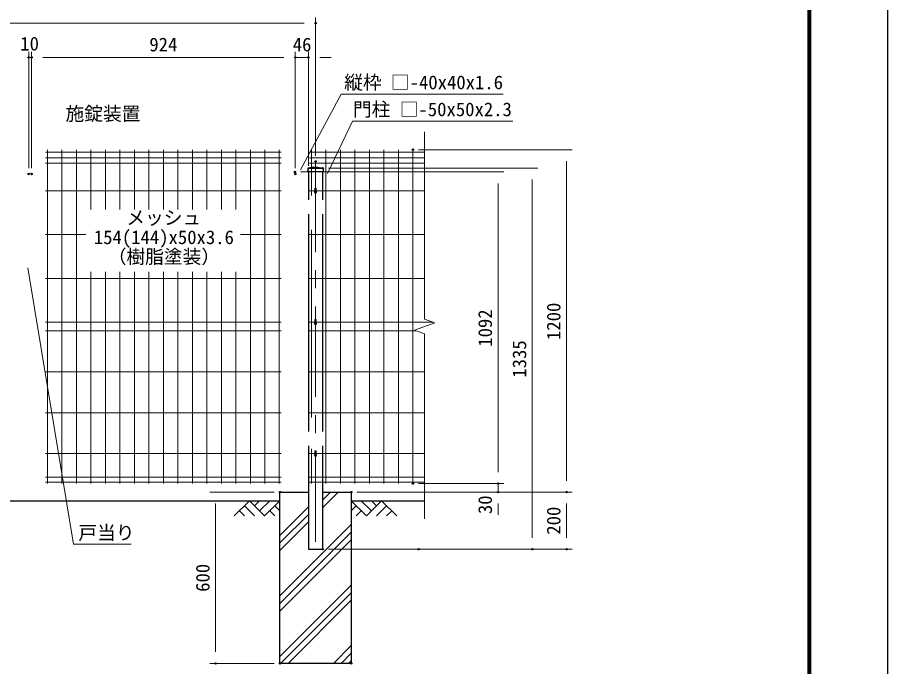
# Model space of a CAD drawing. Units: millimetres, scale not verified. Extents: x -4200 to 4200, y -2970 to 2970.
# Drawn here: x 1151 to 4200, y -884 to 1391 of the extents above; entities that cross this region are included whole.
import ezdxf
from ezdxf.enums import TextEntityAlignment as Align

# ---------------------------------------------------------------- set-up
doc = ezdxf.new("R2010")
doc.units = ezdxf.units.MM
doc.header["$LTSCALE"] = 10
doc.header["$PDMODE"] = 32
doc.header["$PDSIZE"] = 5
doc.linetypes.add('USER1', pattern=[50.8, 31.75, -6.35, 6.35, -6.35])
for name, color, linetype, lineweight in [('0-0_D-STR-TXT', 7, 'Continuous', 13), ('0-1_D-STR1', 1, 'Continuous', 25), ('0-2_D-STR4', 7, 'Continuous', 25), ('0-3_D-DCR-HCH', 7, 'Continuous', 13), ('0-4_D-BGD', 7, 'Continuous', 25), ('0-5_D-STR-DIM', 7, 'Continuous', 13), ('0-8_D-STR3', 3, 'Continuous', 13), ('0-9_D-BMK', 2, 'USER1', 13), ('0-A_D-STR2', 7, 'Continuous', 13), ('0-F_D-TTL', 7, 'Continuous', 25)]:
    doc.layers.add(name, color=color, linetype=linetype, lineweight=lineweight)
doc.layers.add('0-7_Defpoints', color=6, linetype='Continuous')
doc.styles.add('ＭＳ ゴシック', font='')
doc.styles.get('ＭＳ ゴシック').set_extended_font_data('MS Gothic')

msp = doc.modelspace()

# ---------------------------------------------------------------- linework, layer by layer
at = {"layer": '0-0_D-STR-TXT'}
for points in [[(2853.66, 1122.47), (2285.53, 1122.47), (2143.62, 857.45)], [(2886.9, 1027.96), (2325.38, 1027.96), (2237.91, 844)], [(1549.44, -454.77), (1348.37, -454.77), (1187.81, 514.22)]]:
    msp.add_lwpolyline(points, dxfattribs=at)
at = {"layer": '0-1_D-STR1'}
for p, q in [((2168.89, 860.68), (2168.73, 851.68)), ((2188.23, 866.68), (2170.44, 862.6)), ((2170.82, 862.68), (2220.65, 862.68)), ((2188.23, 866.68), (2203.23, 866.68)), ((2203.23, 866.68), (2221.02, 862.6)), ((2222.58, 860.68), (2222.73, 851.68)), ((2168.73, 851.68), (2222.73, 851.68)), ((2170.73, 851.68), (2170.73, 751.68)), ((2220.73, 851.68), (2220.73, 751.68)), ((2170.73, 701.68), (2170.73, -59.82)), ((2220.73, 701.68), (2220.73, -59.82)), ((2170.73, -109.82), (2170.73, -472.32)), ((2220.73, -109.81), (2220.73, -472.32)), ((2170.73, -472.32), (2220.73, -472.32))]:
    msp.add_line(p, q, dxfattribs=at)
for centre, radius, start, end in [((2170.89, 860.65), 2, 102.93782, 179), ((2220.58, 860.65), 2, 1, 77.06218), ((2195.73, 779.68), 4, 162.5424, 17.4576), ((2195.73, 319.18), 4, 162.5424, 17.4576), ((2195.73, -141.32), 4, 162.5424, 17.4576)]:
    msp.add_arc(centre, radius, start, end, dxfattribs=at)
at = {"layer": '0-2_D-STR4'}
for p, q in [((2070.73, -272.32), (2170.73, -272.32)), ((2220.73, -272.32), (2320.73, -272.32))]:
    msp.add_line(p, q, dxfattribs=at)
msp.add_lwpolyline([(2320.73, -272.32), (2320.73, -872.32), (2070.73, -872.32), (2070.73, -272.32)], dxfattribs=at)
at = {"layer": '0-3_D-DCR-HCH'}
for p, q in [((2220.73, -326.8), (2275.22, -272.32)), ((2220.73, -300.29), (2248.71, -272.32)), ((2220.73, -273.77), (2222.19, -272.32)), ((1964.31, -302.32), (1911.1, -355.53)), ((1982.05, -320.05), (1999.78, -302.32)), ((1999.78, -337.79), (2035.26, -302.32)), ((2373.95, -355.53), (2320.73, -302.32)), ((2391.68, -337.79), (2356.21, -302.32)), ((2427.16, -302.32), (2373.95, -355.53)), ((2409.51, -320.15), (2391.68, -302.32)), ((2427.16, -302.32), (2480.37, -355.53)), ((1946.57, -320.05), (1982.21, -355.53)), ((2053, -320.05), (2070.73, -337.71)), ((2070.73, -423.77), (2170.73, -323.77)), ((2338.47, -320.05), (2320.73, -337.71)), ((2444.9, -320.05), (2409.26, -355.53)), ((1928.84, -337.79), (1946.65, -355.53)), ((2035.26, -337.79), (2053.08, -355.53)), ((2070.73, -450.29), (2170.73, -350.29)), ((2356.21, -337.79), (2338.39, -355.53)), ((2462.63, -337.79), (2444.81, -355.53)), ((2070.73, -476.8), (2170.73, -376.8)), ((2070.73, -635.9), (2320.73, -385.9)), ((2070.73, -662.42), (2320.73, -412.42)), ((2070.73, -688.94), (2320.73, -438.94)), ((2070.73, -848.03), (2320.73, -598.03)), ((2072.97, -872.32), (2320.73, -624.55)), ((2099.49, -872.32), (2320.73, -651.07)), ((2258.59, -872.32), (2320.73, -810.17)), ((2285.1, -872.32), (2320.73, -836.68)), ((2311.62, -872.32), (2320.73, -863.2))]:
    msp.add_line(p, q, dxfattribs=at)
msp.add_lwpolyline([(1964.31, -302.32), (2017.52, -355.53), (2070.73, -302.32)], dxfattribs=at)
at = {"layer": '0-4_D-BGD'}
for p, q in [((320.73, -302.32), (2070.73, -302.32)), ((2320.73, -302.32), (2578.11, -302.32))]:
    msp.add_line(p, q, dxfattribs=at)
at = {"layer": '0-5_D-STR-DIM'}
for p, q in [((2195.73, 906.69), (2195.73, 1391.06)), ((235.73, 1371.06), (2155.73, 1371.06)), ((1190.73, 862.68), (1190.73, 1271.06)), ((1190.73, 862.68), (1190.73, 1271.06)), ((1190.73, 1251.06), (1200.73, 1251.06)), ((1200.73, 862.68), (1200.73, 1271.06)), ((1200.73, 862.68), (1200.73, 1271.06)), ((1240.73, 1251.06), (1280.73, 1251.06)), ((1240.73, 1251.06), (2084.73, 1251.06)), ((2084.73, 1251.06), (2044.73, 1251.06)), ((2124.73, 862.68), (2124.73, 1271.06)), ((2124.73, 862.68), (2124.73, 1271.06)), ((2124.73, 1251.06), (2170.73, 1251.06)), ((2170.73, 871.68), (2170.73, 1271.06)), ((2210.73, 1251.06), (2250.73, 1251.06)), ((2556.92, 927.68), (3095.12, 927.68)), ((3075.12, 887.68), (3075.12, -232.32)), ((2240.65, 862.68), (2975.12, 862.68)), ((2143.33, 849.68), (2855.12, 849.68)), ((2835.12, 809.68), (2835.12, -202.32)), ((2955.12, 822.68), (2955.12, -432.32)), ((2835.12, -202.32), (2835.12, -162.32)), ((2556.92, -242.32), (2855.12, -242.32)), ((2556.92, -242.32), (2855.12, -242.32)), ((2835.12, -242.32), (2835.12, -272.32)), ((2050.73, -272.32), (1825.73, -272.32)), ((2340.73, -272.32), (3095.12, -272.32)), ((2340.73, -272.32), (3095.12, -272.32)), ((2340.73, -272.32), (2855.12, -272.32)), ((1845.73, -312.32), (1845.73, -832.32)), ((2835.12, -312.32), (2835.12, -352.32)), ((3075.12, -312.32), (3075.12, -432.32)), ((2240.73, -472.32), (2975.12, -472.32)), ((2577.58, -472.32), (3095.12, -472.32)), ((2050.73, -872.32), (1825.73, -872.32))]:
    msp.add_line(p, q, dxfattribs=at)
at = {"layer": '0-7_Defpoints'}
for p in [(2195.73, 1371.06), (1190.73, 1251.06), (1200.73, 1251.06), (2124.73, 1251.06), (2170.73, 1251.06), (2536.92, 927.68), (2195.73, 886.69), (2170.73, 851.68), (2220.65, 862.68), (1190.73, 842.68), (1200.73, 842.68), (2123.33, 849.68), (2124.73, 842.68), (2536.92, -242.32), (2835.12, -242.32), (2070.73, -272.32), (2320.73, -272.32), (2835.12, -272.32), (3075.12, -272.32), (2220.73, -472.32), (2557.58, -472.32), (2955.12, -472.32), (3075.12, -472.32), (1845.73, -872.32), (2070.73, -872.32), (2070.73, -872.32), (2320.73, -872.32)]:
    msp.add_point(p, dxfattribs=at)
at = {"layer": '0-8_D-STR3'}
for p, q in [((2193.13, 791.85), (2193.13, 779.69)), ((2198.33, 791.85), (2198.33, 779.69)), ((2193.13, 331.35), (2193.13, 319.19)), ((2198.33, 331.35), (2198.33, 319.19)), ((2193.13, -129.15), (2193.13, -141.31)), ((2198.33, -129.15), (2198.33, -141.31))]:
    msp.add_line(p, q, dxfattribs=at)
for centre in [(2195.73, 779.69), (2195.73, 319.19), (2195.73, -141.31)]:
    msp.add_arc(centre, 2.6, 180, 0, dxfattribs=at)
for centre in [(2195.73, 791.84), (2195.73, 331.34), (2195.73, -129.16)]:
    msp.add_ellipse(centre, major_axis=(-2.6, 0), ratio=0.649974, start_param=3.1415927, end_param=6.2831853, dxfattribs=at)
at = {"layer": '0-9_D-BMK'}
msp.add_line((2195.73, 886.69), (2195.73, -497.32), dxfattribs=at)
at = {"layer": '0-A_D-STR2'}
for p, q in [((2578.11, 333.84), (2578.11, 990.68)), ((1249.57, 919.26), (2075.89, 919.26)), ((1256.57, 927.68), (1256.57, -242.32)), ((1307.34, 927.68), (1307.34, -242.32)), ((1358.11, 927.68), (1358.11, -242.32)), ((1408.88, 927.68), (1408.88, 718.24)), ((1459.65, 927.68), (1459.65, 718.24)), ((1510.42, 927.68), (1510.42, 718.24)), ((1561.19, 927.68), (1561.19, 718.24)), ((1611.96, 927.68), (1611.96, 718.24)), ((1662.73, 927.68), (1662.73, 718.24)), ((1713.5, 927.68), (1713.5, 718.24)), ((1764.27, 927.68), (1764.27, 718.24)), ((1815.04, 927.68), (1815.04, 718.24)), ((1865.81, 927.68), (1865.81, 718.24)), ((1916.58, 927.68), (1916.58, 718.24)), ((1967.35, 927.68), (1967.35, -242.32)), ((2018.12, 927.68), (2018.12, -242.32)), ((2068.89, 927.68), (2068.89, -242.32)), ((2174.53, 919.26), (2578.11, 919.26)), ((2181.53, 927.68), (2181.53, 766.88)), ((2232.3, 927.68), (2232.3, -242.32)), ((2283.07, 927.68), (2283.07, -242.32)), ((2333.84, 927.68), (2333.84, -242.32)), ((2384.61, 927.68), (2384.61, -242.32)), ((2435.38, 927.68), (2435.38, -242.32)), ((2486.15, 927.68), (2486.15, -242.32)), ((2536.92, 927.68), (2536.92, -242.32)), ((1249.57, 899.68), (2075.89, 899.68)), ((2174.53, 899.68), (2578.11, 899.68)), ((1249.57, 880.11), (2075.89, 880.11)), ((2174.53, 880.11), (2578.11, 880.11)), ((1249.57, 783.68), (2075.89, 783.68)), ((2174.53, 783.68), (2578.11, 783.68)), ((2181.53, 646.98), (2181.53, -10.62)), ((1249.57, 630.18), (1390.88, 630.18)), ((1932.53, 630.18), (2075.89, 630.18)), ((2174.53, 630.18), (2578.11, 630.18)), ((1408.88, 499.54), (1408.88, -242.32)), ((1459.65, 499.54), (1459.65, -242.32)), ((1510.42, 499.54), (1510.42, -242.32)), ((1561.19, 499.54), (1561.19, -242.32)), ((1611.96, 499.54), (1611.96, -242.32)), ((1662.73, 499.54), (1662.73, -242.32)), ((1713.5, 499.54), (1713.5, -242.32)), ((1764.27, 499.54), (1764.27, -242.32)), ((1815.04, 499.54), (1815.04, -242.32)), ((1865.81, 499.54), (1865.81, -242.32)), ((1916.58, 499.54), (1916.58, -242.32)), ((1249.57, 476.68), (2075.89, 476.68)), ((2174.53, 476.68), (2578.11, 476.68)), ((1249.57, 323.18), (2075.89, 323.18)), ((2174.53, 323.18), (2607.37, 323.18)), ((2542.87, 295.36), (2613.34, 321.01)), ((2613.34, 321.01), (2578.11, 333.84)), ((1249.57, 293.18), (2075.89, 293.18)), ((2174.53, 293.18), (2548.84, 293.18)), ((2578.11, 282.53), (2542.87, 295.36)), ((2578.11, -365.32), (2578.11, 282.53)), ((1249.57, 149.68), (2075.89, 149.68)), ((2174.53, 149.68), (2578.11, 149.68)), ((1249.57, 6.18), (2075.89, 6.18)), ((2174.53, 6.18), (2578.11, 6.18)), ((2181.53, -120.52), (2181.53, -242.32)), ((1249.57, -137.32), (2075.89, -137.32)), ((2174.53, -137.32), (2578.11, -137.32)), ((1249.57, -219.33), (2075.89, -219.33)), ((1249.57, -236.92), (2075.89, -236.92)), ((2174.53, -219.32), (2578.11, -219.32)), ((2174.53, -236.92), (2578.11, -236.92))]:
    msp.add_line(p, q, dxfattribs=at)
at = {"layer": '0-F_D-TTL', "color": 2}
msp.add_lwpolyline([(-4200, 2970), (4200, 2970), (4200, -2970), (-4200, -2970)], close=True, dxfattribs=at)
at = {"layer": '0-F_D-TTL'}
for points in [[(-3930, 2750), (3930, 2750), (3930, -2750), (-3930, -2750)], [(-3927.5, 2747.5), (3927.5, 2747.5), (3927.5, -2747.5), (-3927.5, -2747.5)], [(-3925, 2745), (3925, 2745), (3925, -2745), (-3925, -2745)], [(-3922.5, 2742.5), (3922.5, 2742.5), (3922.5, -2742.5), (-3922.5, -2742.5)], [(-3920, 2740), (3920, 2740), (3920, -2740), (-3920, -2740)]]:
    msp.add_lwpolyline(points, close=True, dxfattribs=at)

# ---------------------------------------------------------------- texts
at = {"layer": '0-0_D-STR-TXT', "style": 'ＭＳ ゴシック'}
for s, p in [('縦枠 □-40x40x1.6', (2296.02, 1125.17)), ('門柱 □-50x50x2.3', (2326.99, 1030.66)), ('施錠装置', (1319.92, 1015.49)), ('メッシュ', (1532.78, 650.95)), ('154(144)x50x3.6', (1419.08, 582.46)), ('（樹脂塗装）', (1467.81, 514.55)), ('戸当り', (1364.84, -452.73))]:
    msp.add_text(s, height=48.09, dxfattribs=at).set_placement(p, align=Align.BOTTOM_LEFT)
at = {"layer": '0-5_D-STR-DIM', "style": 'ＭＳ ゴシック'}
for s, p in [('10', (1161.33, 1260.81)), ('924', (1613.48, 1257.81)), ('46', (2116.01, 1257.81))]:
    msp.add_text(s, height=48.09, dxfattribs=at).set_placement(p, align=Align.BOTTOM_LEFT)
for s, p in [('1200', (3068.38, 260.78)), ('1092', (2828.38, 237.31)), ('1335', (2948.38, 128.93)), ('30', (2828.38, -349.27)), ('200', (3068.38, -421.32)), ('600', (1838.99, -621.57))]:
    msp.add_text(s, height=48.09, rotation=90, dxfattribs=at).set_placement(p, align=Align.BOTTOM_LEFT)

doc.saveas('drawing.dxf')
